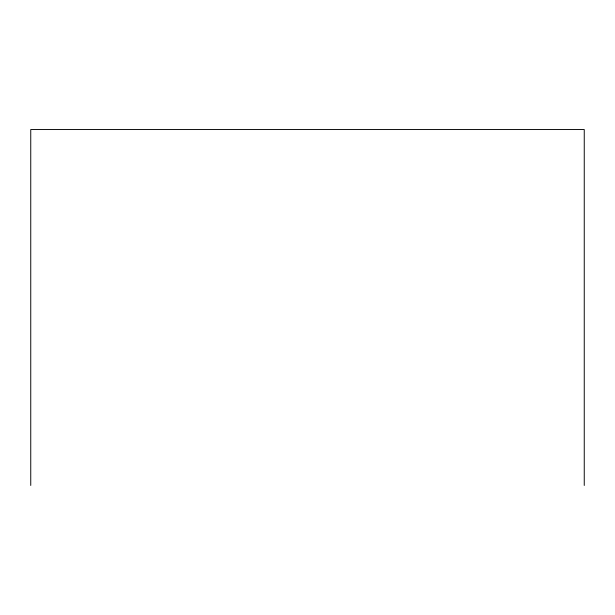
<?xml version="1.0" encoding="UTF-8"?>
<svg xmlns="http://www.w3.org/2000/svg" width="615" height="615" viewBox="0 0 615 615"><rect width="100%" height="100%" fill="white"/><g stroke="black" fill="none" stroke-linecap="round" stroke-linejoin="round"><path stroke-width="0.92" d="M584.25 485.458L584.25 129.542L30.75 129.542L30.75 485.458"/></g></svg>
